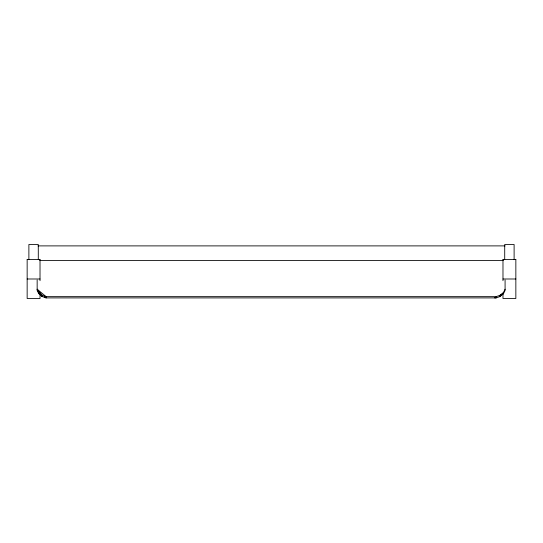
<?xml version="1.0" encoding="UTF-8"?>
<svg xmlns="http://www.w3.org/2000/svg" width="543" height="543" viewBox="0 0 543 543"><rect width="100%" height="100%" fill="white"/><g stroke="black" fill="none" stroke-linecap="round" stroke-linejoin="round"><path stroke-width="0.81" d="M505.085 279.944L505.085 290.471L503.49 293.648L499.933 296.593L496.098 297.91L46.141 297.91L46.141 296.648L37.155 289.215L38.743 292.385L42.306 295.331L46.141 296.648L496.098 296.648L499.933 295.331L503.49 292.385L505.085 289.215M500.951 295.392L499.933 296.593L499.933 295.331L503.49 293.648L503.49 292.385M40.019 294.252L40.019 298.494L27.15 298.494L27.15 259.5L28.881 259.479L28.881 244.506L38.288 244.506L38.288 259.479L40.019 259.5L40.019 280.69M502.981 280.69L502.981 259.5L504.712 259.479L504.712 244.506L514.112 244.506L514.112 259.479L515.85 259.5L515.85 298.494L502.981 298.494L502.981 293.403M38.003 245.891L505.085 245.891M27.15 259.5L40.019 259.5M502.981 259.5L515.85 259.5M39.7 260.559L503.388 260.559M27.15 278.993L40.019 278.993M502.981 278.993L515.85 278.993M494.408 297.781L496.098 297.91L496.098 296.648M37.155 279.944L37.155 290.471L38.743 293.648L42.306 296.593L46.141 297.91L44.221 296.621M37.155 289.215L42.306 295.331L42.306 296.593L38.743 292.385L38.743 293.648M41.275 295.372L42.306 296.593"/></g></svg>
